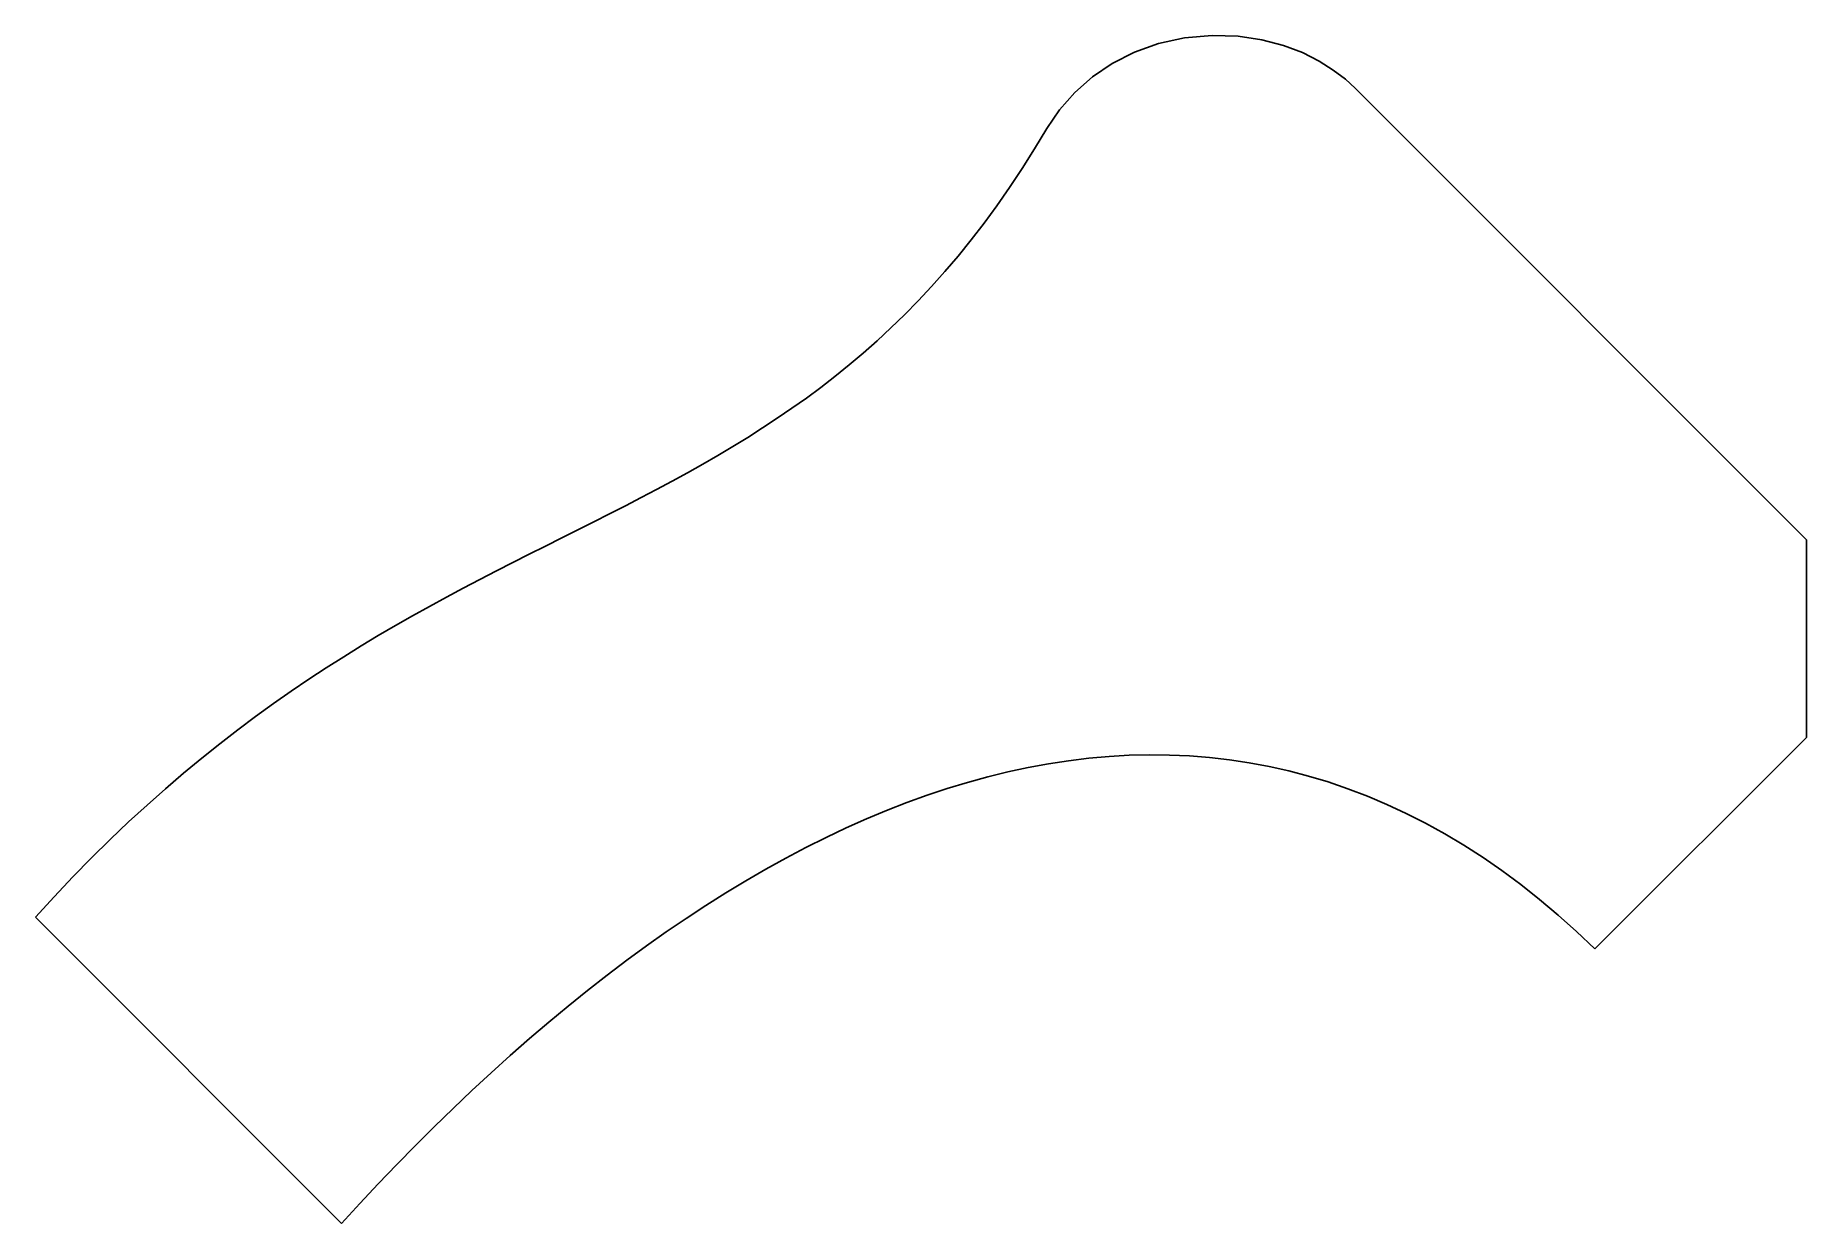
# Model space of a CAD drawing. Extents: x 60.2 to 112.5, y 188.3 to 223.4.
import ezdxf

# ---------------------------------------------------------------- set-up
doc = ezdxf.new("R2010")
doc.units = 0
doc.layers.add('outline_segments', color=7, linetype='CONTINUOUS')

msp = doc.modelspace()

# ---------------------------------------------------------------- linework, layer by layer
at = {"layer": 'outline_segments', "color": 7}
for p, q in [((93.364741, 223.195045), (92.654038, 222.940551)), ((94.130921, 223.362042), (93.364741, 223.195045)), ((94.948612, 223.432154), (94.130921, 223.362042)), ((95.722908, 223.406641), (94.948612, 223.432154)), ((96.425529, 223.304022), (95.722908, 223.406641)), ((97.057204, 223.138646), (96.425529, 223.304022)), ((97.618671, 222.924857), (97.057204, 223.138646)), ((92.002774, 222.607958), (91.414916, 222.206649)), ((92.654038, 222.940551), (92.002774, 222.607958)), ((98.110661, 222.677015), (97.618671, 222.924857)), ((98.533915, 222.409471), (98.110661, 222.677015)), ((91.414916, 222.206649), (90.894425, 221.746023)), ((98.889162, 222.136576), (98.533915, 222.409471)), ((99.177139, 221.872687), (98.889162, 222.136576)), ((90.894425, 221.746023), (90.445268, 221.235469)), ((112.519195, 208.529776), (99.177139, 221.872687)), ((90.445268, 221.235469), (90.071411, 220.684376)), ((90.071411, 220.684376), (89.70682, 220.080616)), ((89.70682, 220.080616), (89.338537, 219.499814)), ((89.338537, 219.499814), (88.966582, 218.941225)), ((88.966582, 218.941225), (88.590978, 218.404108)), ((88.590978, 218.404108), (88.211742, 217.887723)), ((88.211742, 217.887723), (87.828902, 217.391323)), ((87.828902, 217.391323), (87.442475, 216.914167)), ((87.442475, 216.914167), (87.05248, 216.455513)), ((87.05248, 216.455513), (86.658944, 216.014617)), ((86.658944, 216.014617), (86.261885, 215.590739)), ((85.861325, 215.183134), (85.457284, 214.79106)), ((86.261885, 215.590739), (85.861325, 215.183134)), ((85.457284, 214.79106), (85.049783, 214.413774)), ((85.049783, 214.413774), (84.638848, 214.050534)), ((84.224492, 213.700598), (83.806744, 213.363224)), ((84.638848, 214.050534), (84.224492, 213.700598)), ((83.38562, 213.037667), (82.961144, 212.723187)), ((83.806744, 213.363224), (83.38562, 213.037667)), ((82.961144, 212.723187), (82.533335, 212.419036)), ((82.102218, 212.124478), (81.66781, 211.838767)), ((82.533335, 212.419036), (82.102218, 212.124478)), ((81.230134, 211.561162), (80.789213, 211.29092)), ((81.66781, 211.838767), (81.230134, 211.561162)), ((80.345063, 211.027296), (79.897712, 210.769551)), ((80.789213, 211.29092), (80.345063, 211.027296)), ((79.447176, 210.51694), (78.993478, 210.26872)), ((79.897712, 210.769551), (79.447176, 210.51694)), ((78.536642, 210.024152), (78.076685, 209.782488)), ((78.993478, 210.26872), (78.536642, 210.024152)), ((77.613629, 209.542991), (77.147496, 209.304914)), ((78.076685, 209.782488), (77.613629, 209.542991)), ((76.678307, 209.067517), (76.206085, 208.830055)), ((77.147496, 209.304914), (76.678307, 209.067517)), ((75.252622, 208.351974), (74.771422, 208.109866)), ((75.730851, 208.591789), (75.252622, 208.351974)), ((76.206085, 208.830055), (75.730851, 208.591789)), ((112.519378, 202.70011), (112.519195, 208.529776)), ((74.287273, 207.864725), (73.800197, 207.615808)), ((74.771422, 208.109866), (74.287273, 207.864725)), ((73.310214, 207.36237), (72.817344, 207.103671)), ((73.800197, 207.615808), (73.310214, 207.36237)), ((72.321609, 206.838969), (71.82303, 206.567519)), ((72.817344, 207.103671), (72.321609, 206.838969)), ((71.321631, 206.288579), (70.81743, 206.00141)), ((71.82303, 206.567519), (71.321631, 206.288579)), ((70.310446, 205.705263), (69.800707, 205.399399)), ((70.81743, 206.00141), (70.310446, 205.705263)), ((69.800707, 205.399399), (69.288228, 205.083075)), ((68.773037, 204.755548), (68.255148, 204.416077)), ((69.288228, 205.083075), (68.773037, 204.755548)), ((68.255148, 204.416077), (67.734586, 204.063917)), ((67.211369, 203.69833), (66.685524, 203.318566)), ((67.734586, 204.063917), (67.211369, 203.69833)), ((66.685524, 203.318566), (66.157069, 202.923889)), ((66.157069, 202.923889), (65.626022, 202.513552)), ((106.266417, 196.451134), (112.519378, 202.70011)), ((65.092411, 202.086815), (64.556251, 201.642933)), ((65.626022, 202.513552), (65.092411, 202.086815)), ((90.712019, 202.010373), (91.308645, 202.082915)), ((91.308645, 202.082915), (91.904637, 202.1363)), ((91.904637, 202.1363), (92.499877, 202.170257)), ((92.499877, 202.170257), (93.094254, 202.184509)), ((93.094254, 202.184509), (93.687657, 202.178808)), ((93.687657, 202.178808), (94.279971, 202.152844)), ((94.279971, 202.152844), (94.87108, 202.106376)), ((94.87108, 202.106376), (95.460874, 202.03912)), ((95.460874, 202.03912), (96.049239, 201.95081)), ((64.556251, 201.642933), (64.017567, 201.181167)), ((87.7233, 201.36981), (88.321411, 201.534066)), ((88.321411, 201.534066), (88.919451, 201.68052)), ((88.919451, 201.68052), (89.517307, 201.808905)), ((89.517307, 201.808905), (90.114868, 201.918947)), ((90.114868, 201.918947), (90.712019, 202.010373)), ((96.049239, 201.95081), (96.636064, 201.841169)), ((96.636064, 201.841169), (97.221232, 201.709933)), ((97.221232, 201.709933), (97.80463, 201.556822)), ((97.80463, 201.556822), (98.386149, 201.381573)), ((64.017567, 201.181167), (63.476381, 200.700771)), ((86.527318, 200.988988), (87.125231, 201.188028)), ((87.125231, 201.188028), (87.7233, 201.36981)), ((98.386149, 201.381573), (98.965673, 201.183907)), ((98.965673, 201.183907), (99.543088, 200.963557)), ((63.476381, 200.700771), (62.932708, 200.201006)), ((84.73565, 200.291038), (85.332415, 200.540221)), ((85.332415, 200.540221), (85.929676, 200.772961)), ((85.929676, 200.772961), (86.527318, 200.988988)), ((99.543088, 200.963557), (100.11828, 200.72025)), ((100.11828, 200.72025), (100.69114, 200.453717)), ((62.932708, 200.201006), (62.386577, 199.681125)), ((83.54406, 199.74443), (84.139492, 200.025684)), ((84.139492, 200.025684), (84.73565, 200.291038)), ((100.69114, 200.453717), (101.261551, 200.163683)), ((101.261551, 200.163683), (101.829399, 199.84988)), ((62.386577, 199.681125), (61.838005, 199.14039)), ((82.355811, 199.13531), (82.94946, 199.447549)), ((82.94946, 199.447549), (83.54406, 199.74443)), ((101.829399, 199.84988), (102.394574, 199.512034)), ((102.394574, 199.512034), (102.956964, 199.149875)), ((61.838005, 199.14039), (61.287014, 198.578054)), ((81.763221, 198.807983), (82.355811, 199.13531)), ((102.956964, 199.149875), (103.516453, 198.763132)), ((61.287014, 198.578054), (60.733624, 197.993377)), ((80.581683, 198.109161), (81.171807, 198.465845)), ((81.171807, 198.465845), (81.763221, 198.807983)), ((103.516453, 198.763132), (104.072924, 198.351531)), ((60.733624, 197.993377), (60.177858, 197.385614)), ((79.992959, 197.738205), (80.581683, 198.109161)), ((104.072924, 198.351531), (104.626272, 197.914803)), ((104.626272, 197.914803), (105.176379, 197.452678)), ((60.177858, 197.385614), (69.224023, 188.339449)), ((78.820168, 196.95457), (79.405748, 197.353252)), ((79.405748, 197.353252), (79.992959, 197.738205)), ((105.176379, 197.452678), (105.723131, 196.96488)), ((78.236326, 196.54243), (78.820168, 196.95457)), ((105.723131, 196.96488), (106.266417, 196.451134)), ((77.654339, 196.117104), (78.236326, 196.54243)), ((77.074322, 195.678861), (77.654339, 196.117104)), ((76.496381, 195.227977), (77.074322, 195.678861)), ((75.347198, 194.289365), (75.920637, 194.764723)), ((75.920637, 194.764723), (76.496381, 195.227977)), ((74.77618, 193.802182), (75.347198, 194.289365)), ((74.207697, 193.303439), (74.77618, 193.802182)), ((73.641859, 192.79341), (74.207697, 193.303439)), ((73.07878, 192.272368), (73.641859, 192.79341)), ((72.518578, 191.74058), (73.07878, 192.272368)), ((71.961358, 191.198321), (72.518578, 191.74058)), ((71.40724, 190.645862), (71.961358, 191.198321)), ((70.856334, 190.083475), (71.40724, 190.645862)), ((70.308752, 189.511428), (70.856334, 190.083475)), ((69.764611, 188.929996), (70.308752, 189.511428)), ((69.224023, 188.339449), (69.764611, 188.929996))]:
    msp.add_line(p, q, dxfattribs=at)

doc.saveas('drawing.dxf')
